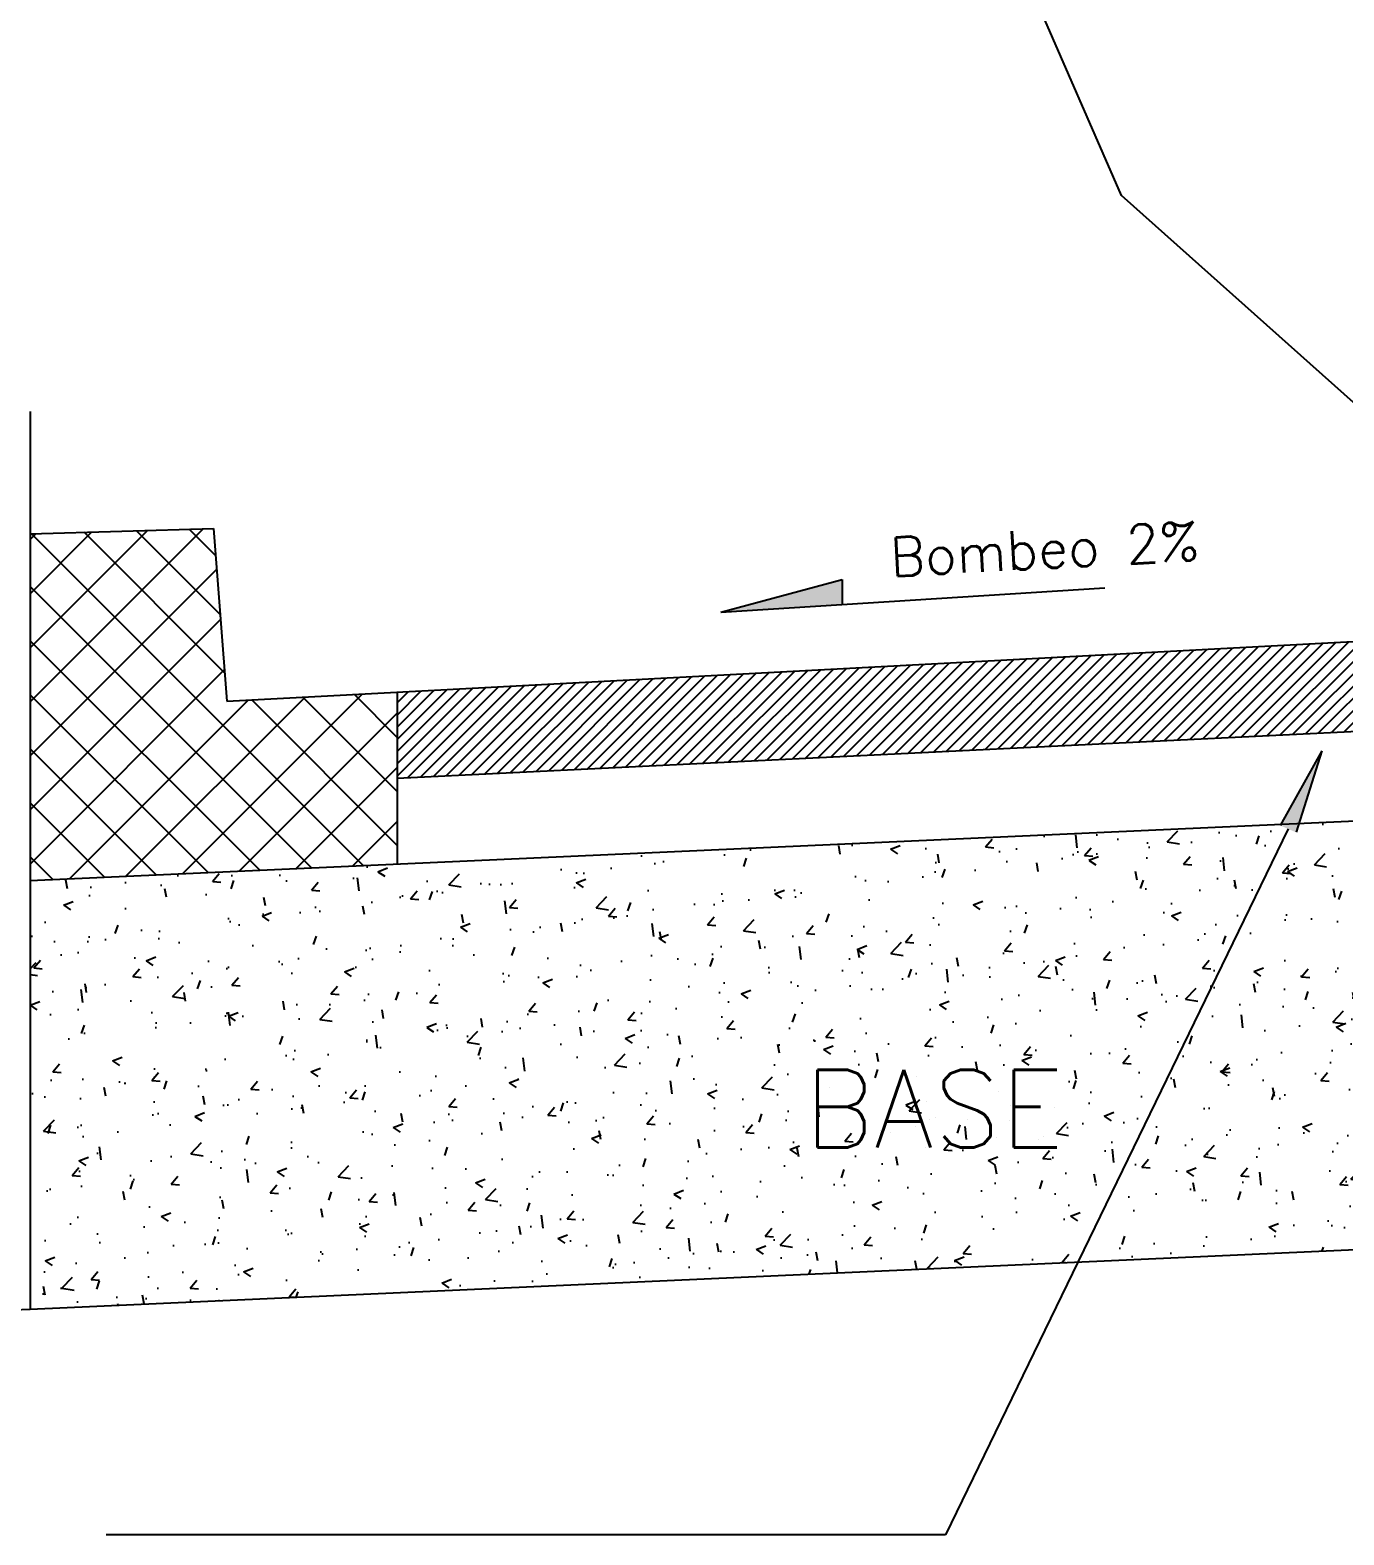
# Model space of a CAD drawing. Header units: millimetres. Extents: x 603916 to 1211550, y 1309898 to 2622648.
# Drawn here: x 604313.79 to 604324.83, y 1311054.84 to 1311067.5 of the extents above; entities that cross this region are included whole.
import ezdxf

# ---------------------------------------------------------------- set-up
doc = ezdxf.new("R2010")
doc.units = ezdxf.units.MM
doc.layers.add('acera', color=8, linetype='Continuous')
doc.layers.add('datos y tabla de areas', color=170, linetype='Continuous')
doc.styles.add('ROMANS', font='ROMANS', dxfattribs={"height": 0.2})

msp = doc.modelspace()

# ---------------------------------------------------------------- hatches: boundary and pattern name
h = msp.add_hatch()
h.set_pattern_fill('ANSI31', color=8, scale=0.580119, style=0)
h.set_pattern_definition([(45, (442910.67302, 1001394.8831), (-0.051275786394, 0.051275786394), [])])
h.paths.add_polyline_path([(604316.872, 1311061.929), (604316.872, 1311061.206), (604326.005, 1311061.654), (604326.005, 1311062.413)])
at = {"layer": 'acera'}
for points in [[(604320.614, 1311062.875), (604319.593, 1311062.601), (604320.614, 1311062.666)], [(604324.295, 1311060.808), (604324.428, 1311060.751), (604324.645, 1311061.437)]]:
    msp.add_hatch(color=7, dxfattribs=at).paths.add_polyline_path(points)
at = {"layer": 'acera', "true_color": 0xe3e3e3}
h = msp.add_hatch(dxfattribs=at)
h.set_pattern_fill('AR-CONC', color=254, scale=0.116024, style=0)
h.set_pattern_definition([(50, (351579.41515, 828146.74144), (0.83219295055, -0.0728074493), [0.087017895, -0.9571968455]), (355, (351579.41515, 828146.7414), (-0.1609846531, 0.8727223486), [0.069614316, -0.7657574764]), (100.4514, (351579.4845, 828146.7354), (0.6712089155, 0.7999143695), [0.0739538288, -0.8134921429]), (46.1842, (351579.4151, 828146.9735), (1.2382542608, -0.1920415496), [0.1305268426, -1.4357952683]), (96.6356, (351579.5183, 828146.9575), (1.0844317495, 1.1302091554), [0.1109307468, -1.2202380194]), (351.1842, (351579.4151, 828146.9735), (1.0844308673, 1.1302100024), [0.104421474, -1.1486362146]), (21, (351579.5312, 828146.9155), (0.69255460286, -0.4671339783), [0.087017895, -0.9571968455]), (326, (351579.5312, 828146.9155), (0.2823038402, 0.8413470735), [0.069614316, -0.7657574764]), (71.4514, (351579.5889, 828146.87655), (0.9748587268, 0.3742123322), [0.0739538288, -0.8134921429]), (37.5, (351579.41515, 828146.74144), (0.01410833352, 0.38623629913), [0, -0.7564755676, 0, -0.77735986242, 0, -0.7686580729]), (7.5, (351579.41515, 828146.74144), (0.305223432, 0.45761169267), [0, -0.44321114544, 0, -0.7390719886, 0, -0.29296024666]), (327.5, (351579.1564, 828146.74144), (0.61936139633, -0.02616903282), [0, -0.29005965016, 0, -0.9049861085, 0, -1.20084695165]), (317.5, (351579.0404, 828146.74144), (0.676635105, 0.1161456646), [0, -0.3770775452, 0, -0.6010035951, 0, -0.85277537146])])
h.paths.add_polyline_path([(604313.786, 1311060.345), (604313.786, 1311056.743), (604329.217, 1311057.437), (604329.217, 1311061.039)])

# ---------------------------------------------------------------- linework, layer by layer
at = {"color": 7}
msp.add_line((604322.962, 1311066.105), (604318.824, 1311075.578), dxfattribs=at)
for p, q in [((604313.786, 1311056.743), (604329.217, 1311057.437)), ((604308.642, 1311056.531), (604313.786, 1311056.743))]:
    msp.add_line(p, q)
at = {"layer": 'acera', "color": 7}
for p, q in [((604325.69, 1311063.669), (604322.962, 1311066.105)), ((604319.593, 1311062.601), (604320.614, 1311062.875)), ((604320.614, 1311062.875), (604320.614, 1311062.666)), ((604319.593, 1311062.601), (604322.82, 1311062.805)), ((604316.872, 1311061.206), (604329.217, 1311061.811)), ((604324.645, 1311061.437), (604324.295, 1311060.808)), ((604324.645, 1311061.437), (604324.428, 1311060.751)), ((604324.361, 1311060.78), (604321.482, 1311054.844)), ((604313.786, 1311060.345), (604313.786, 1311056.743)), ((604321.482, 1311054.844), (604314.427, 1311054.844))]:
    msp.add_line(p, q, dxfattribs=at)
at = {"layer": 'datos y tabla de areas', "color": 0}
for p, q in [((604313.786, 1311064.288), (604313.786, 1311060.345)), ((604313.786, 1311063.259), (604315.329, 1311063.305)), ((604313.786, 1311061.848), (604315.241, 1311063.303)), ((604313.786, 1311062.303), (604314.772, 1311063.289)), ((604313.786, 1311062.757), (604314.303, 1311063.275)), ((604313.786, 1311063.212), (604313.835, 1311063.26)), ((604316.587, 1311060.471), (604313.798, 1311063.259)), ((604315.423, 1311062.089), (604314.24, 1311063.273)), ((604315.385, 1311062.582), (604314.681, 1311063.286)), ((604315.347, 1311063.075), (604315.123, 1311063.299)), ((604315.329, 1311063.305), (604315.441, 1311061.853)), ((604313.786, 1311061.393), (604315.356, 1311062.963)), ((604316.152, 1311060.451), (604313.786, 1311062.817)), ((604313.786, 1311060.939), (604315.388, 1311062.541)), ((604315.717, 1311060.432), (604313.786, 1311062.362)), ((604315.441, 1311061.853), (604326.005, 1311062.413)), ((604313.786, 1311060.484), (604315.421, 1311062.119)), ((604315.282, 1311060.412), (604313.786, 1311061.908)), ((604314.116, 1311060.36), (604315.619, 1311061.862)), ((604314.592, 1311060.381), (604316.099, 1311061.888)), ((604315.068, 1311060.402), (604316.579, 1311061.913)), ((604316.872, 1311060.64), (604315.649, 1311061.864)), ((604316.872, 1311061.095), (604316.08, 1311061.887)), ((604316.872, 1311061.549), (604316.512, 1311061.91)), ((604316.872, 1311061.929), (604316.872, 1311060.484)), ((604315.544, 1311060.424), (604316.872, 1311061.752)), ((604314.847, 1311060.392), (604313.786, 1311061.453)), ((604316.021, 1311060.445), (604316.872, 1311061.297)), ((604313.786, 1311060.345), (604329.217, 1311061.039)), ((604314.412, 1311060.373), (604313.786, 1311060.998)), ((604316.497, 1311060.467), (604316.872, 1311060.842)), ((604313.977, 1311060.353), (604313.786, 1311060.544))]:
    msp.add_line(p, q, dxfattribs=at)

# ---------------------------------------------------------------- texts
at = {"style": 'ROMANS'}
msp.add_text('Bombeo 2%%%', height=0.32632, rotation=3.0589, dxfattribs=at).set_placement((604321.024, 1311062.901))
at = {"color": 7, "style": 'ROMANS'}
msp.add_text('BASE', height=0.6526, dxfattribs=at).set_placement((604320.293, 1311058.102))

doc.saveas('drawing.dxf')
